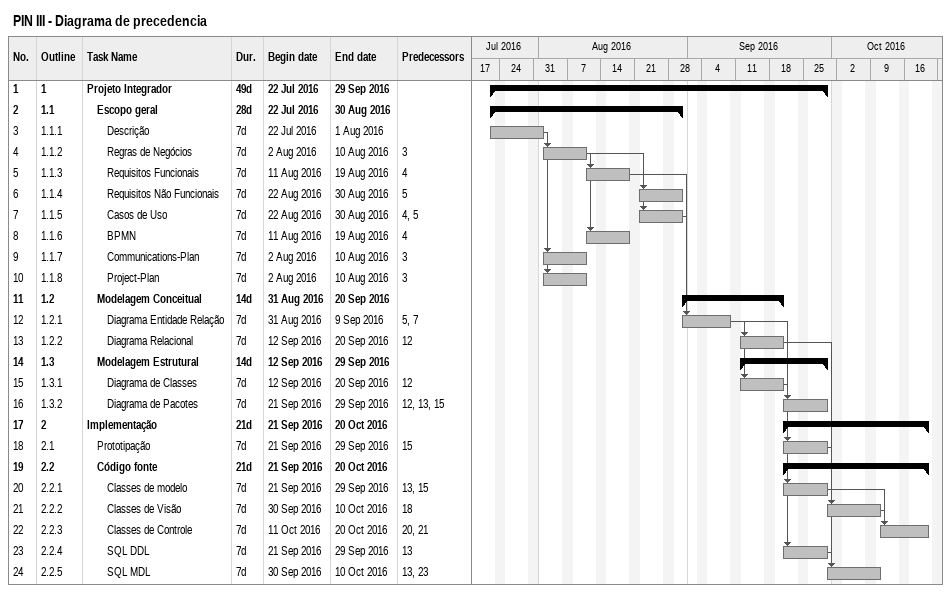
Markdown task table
PIN III - Diagrama de precedencia

| ID | WBS | Task | Duration | Start | Finish | Predecessors |
|---|---|---|---|---|---|---|
| 1 | 1 | **Projeto Integrador** | 49d | 2016-07-22 | 2016-09-29 |  |
| 2 | 1.1 | **Escopo geral** | 28d | 2016-07-22 | 2016-08-30 |  |
| 3 | 1.1.1 | Descrição | 7d | 2016-07-22 | 2016-08-01 |  |
| 4 | 1.1.2 | Regras de Negócios | 7d | 2016-08-02 | 2016-08-10 | 3 |
| 5 | 1.1.3 | Requisitos Funcionais | 7d | 2016-08-11 | 2016-08-19 | 4 |
| 6 | 1.1.4 | Requisitos Não Funcionais | 7d | 2016-08-22 | 2016-08-30 | 5 |
| 7 | 1.1.5 | Casos de Uso | 7d | 2016-08-22 | 2016-08-30 | 4, 5 |
| 8 | 1.1.6 | BPMN | 7d | 2016-08-11 | 2016-08-19 | 4 |
| 9 | 1.1.7 | Communications-Plan | 7d | 2016-08-02 | 2016-08-10 | 3 |
| 10 | 1.1.8 | Project-Plan | 7d | 2016-08-02 | 2016-08-10 | 3 |
| 11 | 1.2 | **Modelagem Conceitual** | 14d | 2016-08-31 | 2016-09-20 |  |
| 12 | 1.2.1 | Diagrama Entidade Relação | 7d | 2016-08-31 | 2016-09-09 | 5, 7 |
| 13 | 1.2.2 | Diagrama Relacional | 7d | 2016-09-12 | 2016-09-20 | 12 |
| 14 | 1.3 | **Modelagem Estrutural** | 14d | 2016-09-12 | 2016-09-29 |  |
| 15 | 1.3.1 | Diagrama de Classes | 7d | 2016-09-12 | 2016-09-20 | 12 |
| 16 | 1.3.2 | Diagrama de Pacotes | 7d | 2016-09-21 | 2016-09-29 | 12, 13, 15 |
| 17 | 2 | **Implementação** | 21d | 2016-09-21 | 2016-10-20 |  |
| 18 | 2.1 | Prototipação | 7d | 2016-09-21 | 2016-09-29 | 15 |
| 19 | 2.2 | **Código fonte** | 21d | 2016-09-21 | 2016-10-20 |  |
| 20 | 2.2.1 | Classes de modelo | 7d | 2016-09-21 | 2016-09-29 | 13, 15 |
| 21 | 2.2.2 | Classes de Visão | 7d | 2016-09-30 | 2016-10-10 | 18 |
| 22 | 2.2.3 | Classes de Controle | 7d | 2016-10-11 | 2016-10-20 | 20, 21 |
| 23 | 2.2.4 | SQL DDL | 7d | 2016-09-21 | 2016-09-29 | 13 |
| 24 | 2.2.5 | SQL MDL | 7d | 2016-09-30 | 2016-10-10 | 13, 23 |
